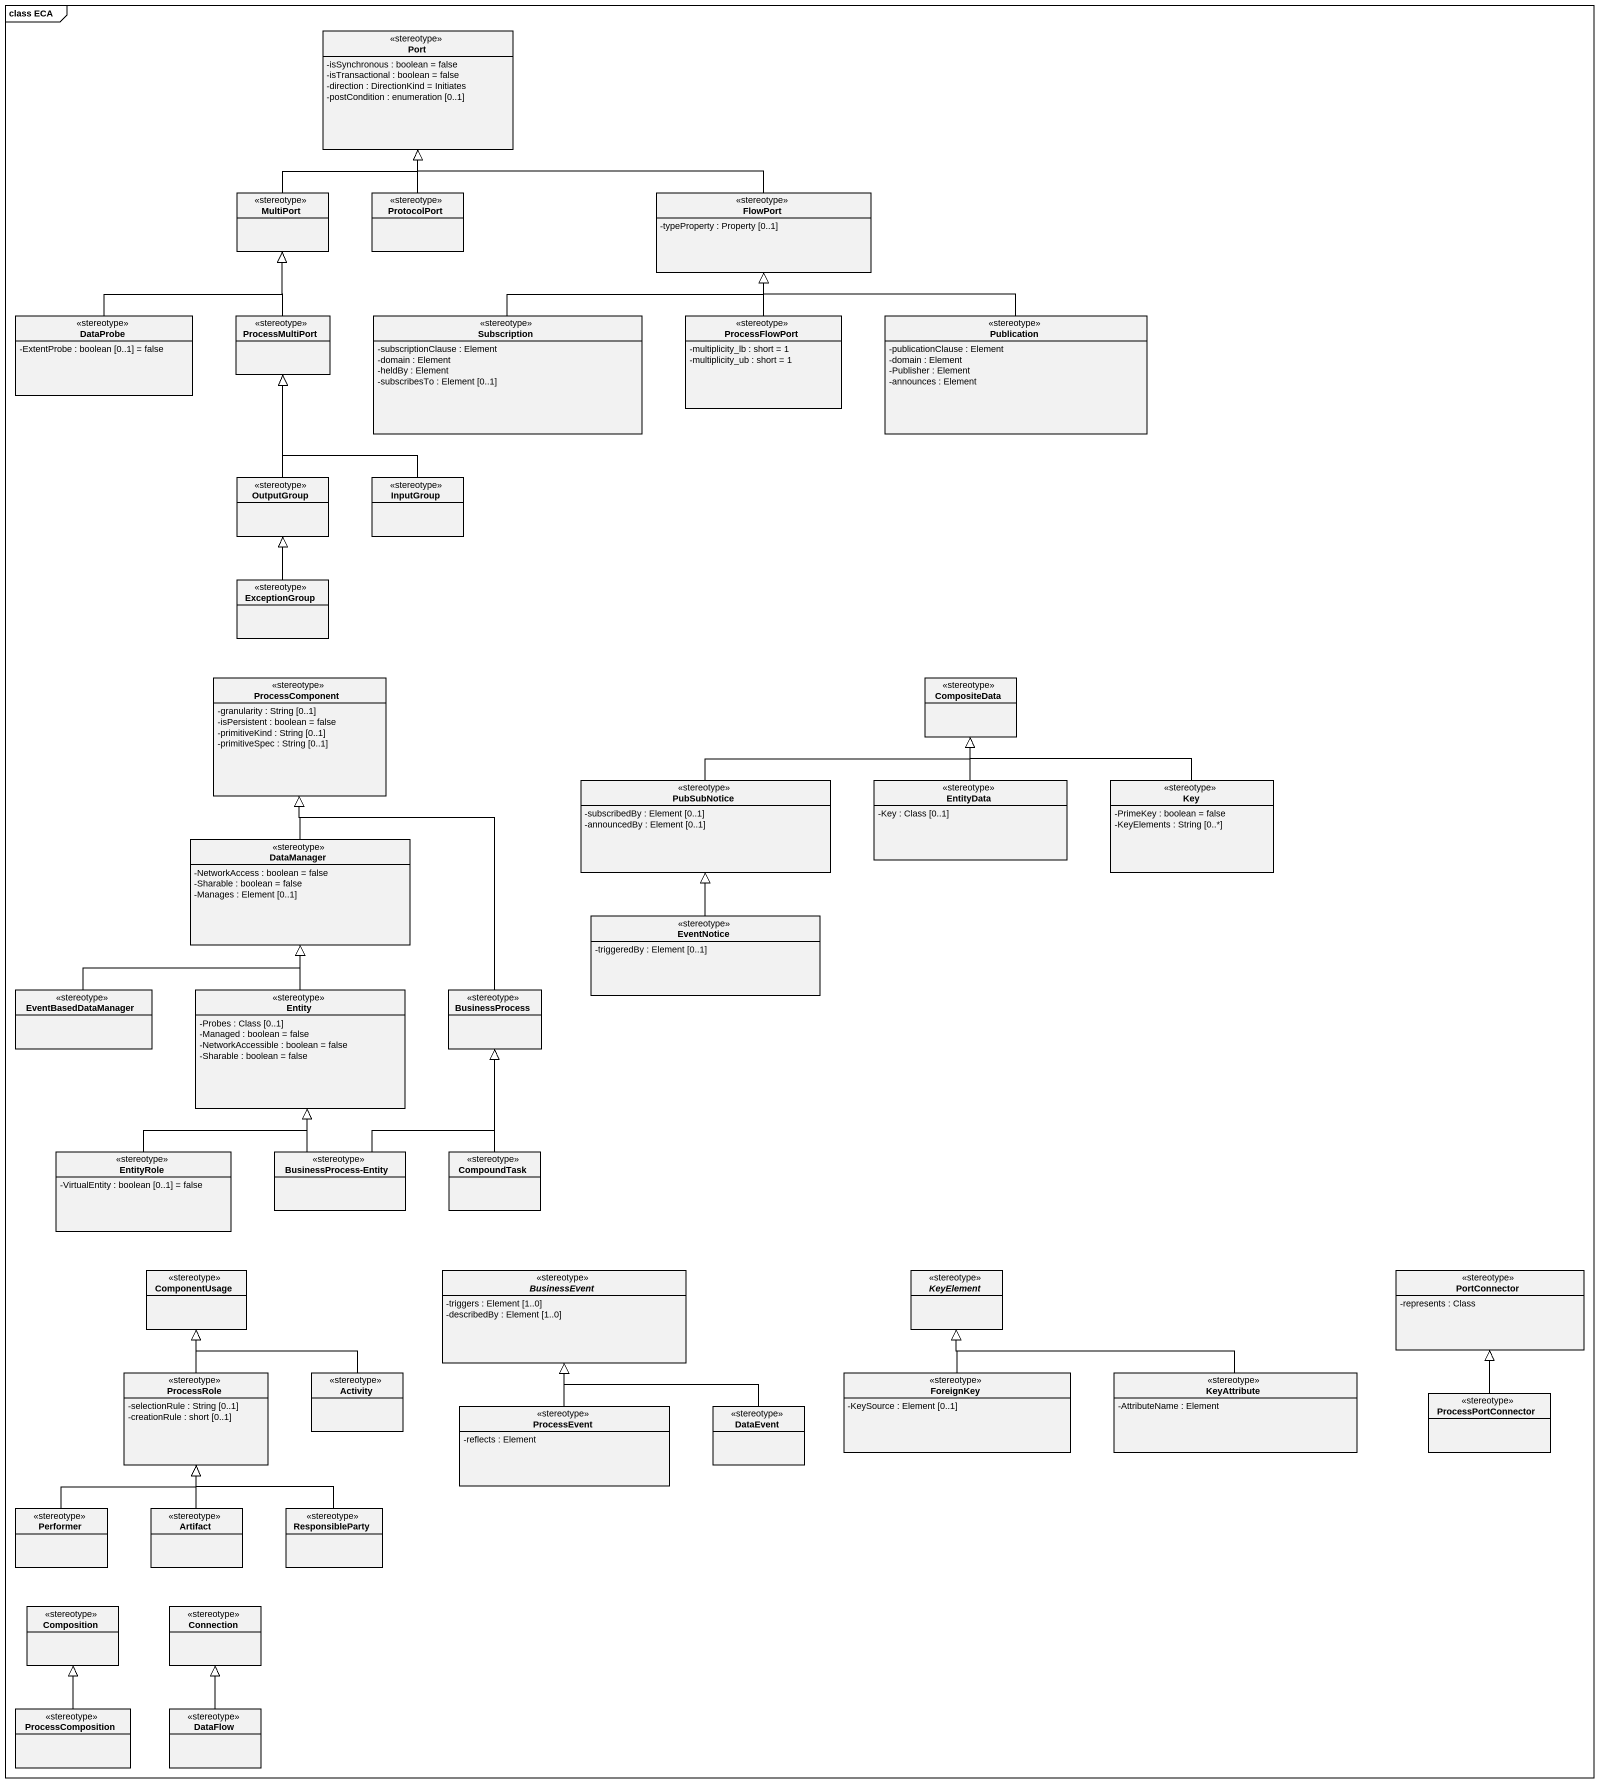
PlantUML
@startuml
mainframe class ECA
hide circle
hide empty members
skinparam classAttributeIconSize 0
class "Port" as Port_ <<stereotype>> {
  -isSynchronous : boolean = false
  -isTransactional : boolean = false
  -direction : DirectionKind = Initiates
  -postCondition : enumeration [0..1]
}
class MultiPort <<stereotype>>
class ProtocolPort <<stereotype>>
class FlowPort <<stereotype>> {
  -typeProperty : Property [0..1]
}
class DataProbe <<stereotype>> {
  -ExtentProbe : boolean [0..1] = false
}
class ProcessMultiPort <<stereotype>>
class Subscription <<stereotype>> {
  -subscriptionClause : Element
  -domain : Element
  -heldBy : Element
  -subscribesTo : Element [0..1]
}
class ProcessFlowPort <<stereotype>> {
  -multiplicity_lb : short = 1
  -multiplicity_ub : short = 1
}
class Publication <<stereotype>> {
  -publicationClause : Element
  -domain : Element
  -Publisher : Element
  -announces : Element
}
class OutputGroup <<stereotype>>
class InputGroup <<stereotype>>
class ExceptionGroup <<stereotype>>
class ProcessComponent <<stereotype>> {
  -granularity : String [0..1]
  -isPersistent : boolean = false
  -primitiveKind : String [0..1]
  -primitiveSpec : String [0..1]
}
class CompositeData <<stereotype>>
class PubSubNotice <<stereotype>> {
  -subscribedBy : Element [0..1]
  -announcedBy : Element [0..1]
}
class EntityData <<stereotype>> {
  -Key : Class [0..1]
}
class Key <<stereotype>> {
  -PrimeKey : boolean = false
  -KeyElements : String [0..*]
}
class DataManager <<stereotype>> {
  -NetworkAccess : boolean = false
  -Sharable : boolean = false
  -Manages : Element [0..1]
}
class EventNotice <<stereotype>> {
  -triggeredBy : Element [0..1]
}
class EventBasedDataManager <<stereotype>>
class "Entity" as Entity_ <<stereotype>> {
  -Probes : Class [0..1]
  -Managed : boolean = false
  -NetworkAccessible : boolean = false
  -Sharable : boolean = false
}
class BusinessProcess <<stereotype>>
class EntityRole <<stereotype>> {
  -VirtualEntity : boolean [0..1] = false
}
class "BusinessProcess-Entity" as BusinessProcess_Entity <<stereotype>>
class CompoundTask <<stereotype>>
class ComponentUsage <<stereotype>>
abstract class BusinessEvent <<stereotype>> {
  -triggers : Element [1..0]
  -describedBy : Element [1..0]
}
abstract class KeyElement <<stereotype>>
class PortConnector <<stereotype>> {
  -represents : Class
}
class ProcessRole <<stereotype>> {
  -selectionRule : String [0..1]
  -creationRule : short [0..1]
}
class Activity <<stereotype>>
class ForeignKey <<stereotype>> {
  -KeySource : Element [0..1]
}
class KeyAttribute <<stereotype>> {
  -AttributeName : Element
}
class ProcessEvent <<stereotype>> {
  -reflects : Element
}
class DataEvent <<stereotype>>
class ProcessPortConnector <<stereotype>>
class Performer <<stereotype>>
class "Artifact" as Artifact_ <<stereotype>>
class ResponsibleParty <<stereotype>>
class Composition <<stereotype>>
class Connection <<stereotype>>
class ProcessComposition <<stereotype>>
class DataFlow <<stereotype>>
MultiPort -up-|> Port_
ProtocolPort -up-|> Port_
FlowPort -left-|> Port_
DataProbe -up-|> MultiPort
ProcessMultiPort -up-|> MultiPort
Subscription -right-|> FlowPort
ProcessFlowPort -up-|> FlowPort
Publication -left-|> FlowPort
OutputGroup -up-|> ProcessMultiPort
InputGroup -up-|> ProcessMultiPort
ExceptionGroup -up-|> OutputGroup
PubSubNotice -right-|> CompositeData
EntityData -up-|> CompositeData
Key -left-|> CompositeData
DataManager -up-|> ProcessComponent
EventNotice -up-|> PubSubNotice
EventBasedDataManager -right-|> DataManager
Entity_ -up-|> DataManager
BusinessProcess -up-|> ProcessComponent
EntityRole -up-|> Entity_
BusinessProcess_Entity -up-|> Entity_
BusinessProcess_Entity -up-|> BusinessProcess
CompoundTask -up-|> BusinessProcess
ProcessRole -up-|> ComponentUsage
Activity -up-|> ComponentUsage
ForeignKey -up-|> KeyElement
KeyAttribute -left-|> KeyElement
ProcessEvent -up-|> BusinessEvent
DataEvent -up-|> BusinessEvent
ProcessPortConnector -up-|> PortConnector
Performer -up-|> ProcessRole
Artifact_ -up-|> ProcessRole
ResponsibleParty -up-|> ProcessRole
ProcessComposition -up-|> Composition
DataFlow -up-|> Connection
@enduml
